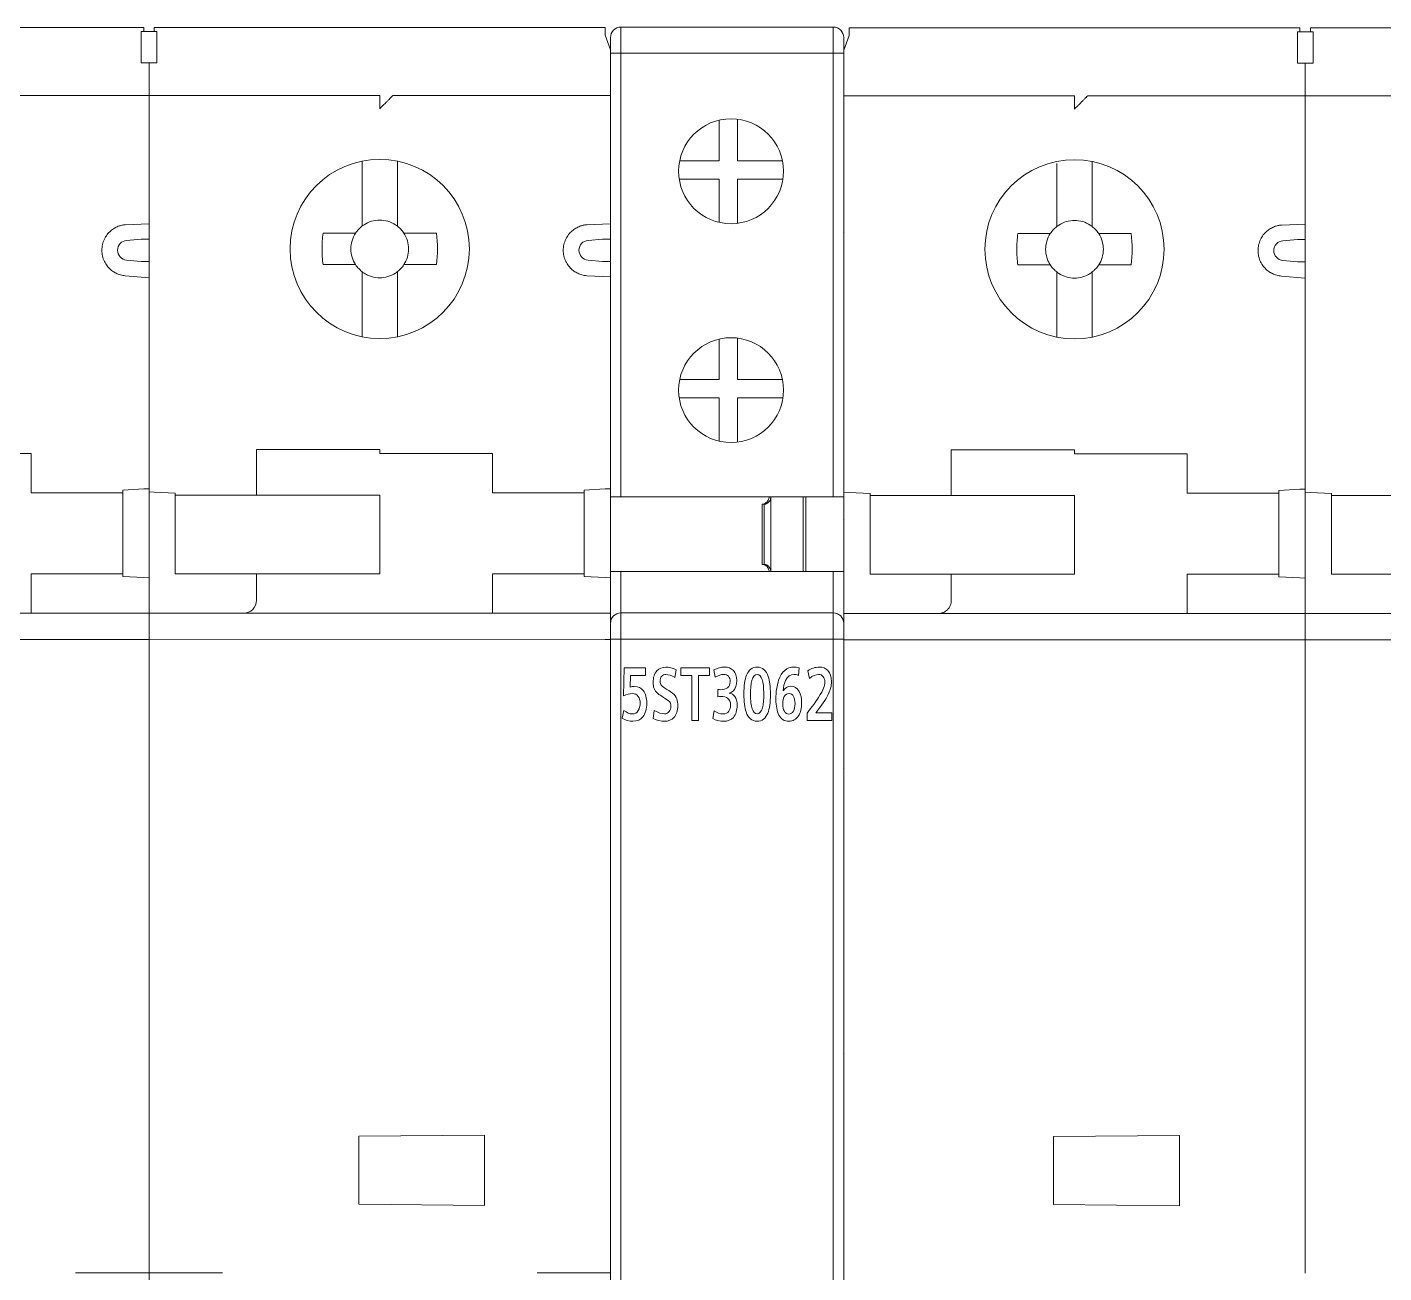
# Model space of a CAD drawing. Header units: millimetres. Extents: x 1359 to 3577, y 1336 to 3557.
# Drawn here: x 1918.4 to 1970.2, y 2964.8 to 3012.3 of the extents above; entities that cross this region are included whole.
import ezdxf

# ---------------------------------------------------------------- set-up
doc = ezdxf.new("R2010")
doc.units = ezdxf.units.MM
doc.layers.add('000-PI-Oprema', color=30, linetype='Continuous', lineweight=5)

msp = doc.modelspace()

# ---------------------------------------------------------------- linework, layer by layer
at = {"layer": '000-PI-Oprema', "color": 0, "lineweight": 0}
for p, q in [((1918.091, 3012.319), (1922.871, 3012.319)), ((1922.771, 3012.169), (1922.871, 3012.169)), ((1922.871, 3012.169), (1923.271, 3012.169)), ((1923.271, 3012.319), (1928.071, 3012.319)), ((1923.271, 3012.169), (1923.371, 3012.169)), ((1928.071, 3012.319), (1935.691, 3012.319)), ((1935.691, 3012.319), (1940.471, 3012.319)), ((1940.671, 3011.469), (1940.471, 3012.019)), ((1949.771, 3012.006), (1949.571, 3011.456)), ((1949.771, 3012.306), (1954.571, 3012.306)), ((1954.571, 3012.306), (1962.191, 3012.306)), ((1962.191, 3012.306), (1966.971, 3012.306)), ((1966.871, 3012.156), (1966.971, 3012.156)), ((1966.971, 3012.156), (1967.371, 3012.156)), ((1967.371, 3012.306), (1972.171, 3012.306)), ((1967.371, 3012.156), (1967.471, 3012.156)), ((1940.671, 3011.469), (1940.671, 3008.869)), ((1949.571, 3011.456), (1949.571, 3008.856)), ((1922.771, 3010.969), (1922.771, 3011.269)), ((1923.371, 3010.969), (1922.771, 3010.969)), ((1923.071, 3010.969), (1923.071, 3005.149)), ((1923.371, 3010.969), (1923.371, 3011.269)), ((1966.871, 3010.956), (1966.871, 3011.256)), ((1967.471, 3010.956), (1966.871, 3010.956)), ((1967.171, 3010.956), (1967.171, 3005.136)), ((1967.471, 3010.956), (1967.471, 3011.256)), ((1914.771, 3009.719), (1922.871, 3009.719)), ((1922.871, 3009.719), (1931.871, 3009.719)), ((1932.371, 3009.719), (1940.671, 3009.719)), ((1958.371, 3009.706), (1949.571, 3009.706)), ((1958.871, 3009.706), (1966.971, 3009.706)), ((1966.971, 3009.706), (1975.971, 3009.706)), ((1940.671, 3008.869), (1940.671, 3005.149)), ((1949.571, 3008.856), (1949.571, 2994.585)), ((1931.196, 3007.22), (1931.196, 3007.145)), ((1932.546, 3007.145), (1932.546, 3007.22)), ((1959.046, 3007.132), (1959.046, 3007.207)), ((1931.196, 3007.145), (1931.196, 3005.025)), ((1932.546, 3005.025), (1932.546, 3007.145)), ((1957.696, 3007.132), (1957.696, 3005.013)), ((1959.046, 3005.013), (1959.046, 3007.132)), ((1923.071, 3002.489), (1923.071, 3005.149)), ((1967.171, 3002.476), (1967.171, 3005.136)), ((1923.071, 3004.832), (1922.165, 3004.794)), ((1931.196, 3004.737), (1931.196, 3005.025)), ((1932.546, 3004.737), (1932.546, 3005.025)), ((1940.671, 3004.832), (1939.765, 3004.794)), ((1957.696, 3004.725), (1957.696, 3005.013)), ((1959.046, 3004.725), (1959.046, 3005.013)), ((1967.171, 3004.819), (1966.265, 3004.781)), ((1922.771, 3004.245), (1922.217, 3004.196)), ((1929.707, 3004.469), (1930.565, 3004.469)), ((1933.177, 3004.469), (1934.035, 3004.469)), ((1940.371, 3004.245), (1939.817, 3004.196)), ((1940.671, 3004.245), (1940.671, 3003.393)), ((1949.571, 3004.506), (1949.566, 3004.493)), ((1956.207, 3004.456), (1957.065, 3004.456)), ((1959.677, 3004.456), (1960.535, 3004.456)), ((1966.871, 3004.232), (1966.317, 3004.184)), ((1922.771, 3003.393), (1922.217, 3003.442)), ((1929.707, 3003.269), (1930.565, 3003.269)), ((1934.035, 3003.269), (1933.177, 3003.269)), ((1940.371, 3003.393), (1939.817, 3003.442)), ((1956.207, 3003.256), (1957.065, 3003.256)), ((1960.535, 3003.256), (1959.677, 3003.256)), ((1966.871, 3003.38), (1966.317, 3003.429)), ((1922.165, 3002.844), (1923.071, 3002.765)), ((1931.196, 3002.713), (1931.196, 3003)), ((1931.196, 3002.713), (1931.196, 3000.593)), ((1932.546, 3002.713), (1932.546, 3003)), ((1932.546, 3000.593), (1932.546, 3002.713)), ((1939.765, 3002.844), (1940.671, 3002.806)), ((1957.696, 3002.7), (1957.696, 3002.988)), ((1957.696, 3002.7), (1957.696, 3000.58)), ((1959.046, 3002.7), (1959.046, 3002.988)), ((1959.046, 3000.58), (1959.046, 3002.7)), ((1966.265, 3002.831), (1967.171, 3002.752)), ((1923.071, 3002.489), (1923.071, 2994.721)), ((1940.671, 3002.489), (1940.671, 2994.721)), ((1967.171, 3002.476), (1967.171, 2994.709)), ((1931.196, 3000.593), (1931.196, 3000.518)), ((1932.546, 3000.518), (1932.546, 3000.593)), ((1957.696, 3000.58), (1957.696, 3000.506)), ((1959.046, 3000.506), (1959.046, 3000.58)), ((1949.571, 2998.556), (1949.566, 2998.561)), ((1940.676, 2998.369), (1940.671, 2998.369)), ((1914.271, 2996.069), (1918.571, 2996.069)), ((1918.571, 2996.069), (1918.571, 2994.569)), ((1931.871, 2996.219), (1927.171, 2996.219)), ((1927.171, 2994.469), (1927.171, 2996.219)), ((1931.871, 2996.069), (1931.871, 2996.219)), ((1936.171, 2996.069), (1931.871, 2996.069)), ((1936.171, 2994.569), (1936.171, 2996.069)), ((1953.671, 2996.206), (1958.371, 2996.206)), ((1953.671, 2994.456), (1953.671, 2996.206)), ((1958.371, 2996.206), (1958.371, 2996.056)), ((1958.371, 2996.056), (1962.671, 2996.056)), ((1962.671, 2996.056), (1962.671, 2994.556)), ((1918.971, 2994.569), (1918.571, 2994.569)), ((1918.971, 2994.569), (1922.071, 2994.569)), ((1922.071, 2994.669), (1922.871, 2994.711)), ((1922.071, 2994.569), (1922.071, 2994.669)), ((1922.071, 2991.469), (1922.071, 2994.569)), ((1922.871, 2994.711), (1923.071, 2994.721)), ((1923.071, 2994.721), (1923.071, 2994.598)), ((1923.071, 2994.598), (1923.271, 2994.587)), ((1923.071, 2994.569), (1923.071, 2994.598)), ((1923.071, 2994.569), (1923.071, 2991.317)), ((1923.271, 2994.587), (1924.071, 2994.545)), ((1924.071, 2994.545), (1924.071, 2994.469)), ((1924.071, 2994.469), (1927.171, 2994.469)), ((1924.071, 2994.469), (1924.071, 2991.469)), ((1927.171, 2994.469), (1927.571, 2994.469)), ((1927.571, 2994.469), (1931.871, 2994.469)), ((1931.871, 2994.469), (1931.871, 2991.469)), ((1936.571, 2994.569), (1936.171, 2994.569)), ((1939.671, 2994.569), (1936.571, 2994.569)), ((1940.471, 2994.711), (1939.671, 2994.669)), ((1939.671, 2994.569), (1939.671, 2994.669)), ((1939.671, 2991.469), (1939.671, 2994.569)), ((1940.671, 2994.721), (1940.471, 2994.711)), ((1940.671, 2994.721), (1940.671, 2991.317)), ((1949.771, 2994.574), (1949.571, 2994.585)), ((1949.571, 2990.38), (1949.571, 2994.556)), ((1949.771, 2994.574), (1950.571, 2994.532)), ((1950.571, 2994.532), (1950.571, 2994.456)), ((1950.571, 2994.456), (1953.671, 2994.456)), ((1950.571, 2994.456), (1950.571, 2991.456)), ((1953.671, 2994.456), (1954.071, 2994.456)), ((1954.071, 2994.456), (1958.371, 2994.456)), ((1958.371, 2994.456), (1958.371, 2991.456)), ((1963.071, 2994.556), (1962.671, 2994.556)), ((1963.071, 2994.556), (1966.171, 2994.556)), ((1966.171, 2994.656), (1966.971, 2994.698)), ((1966.171, 2994.556), (1966.171, 2994.656)), ((1966.171, 2991.456), (1966.171, 2994.556)), ((1966.971, 2994.698), (1967.171, 2994.709)), ((1967.171, 2994.709), (1967.171, 2994.585)), ((1967.171, 2994.585), (1967.371, 2994.574)), ((1967.171, 2994.556), (1967.171, 2994.585)), ((1967.171, 2994.556), (1967.171, 2991.304)), ((1967.371, 2994.574), (1968.171, 2994.532)), ((1968.171, 2994.532), (1968.171, 2994.456)), ((1968.171, 2994.456), (1971.271, 2994.456)), ((1968.171, 2994.456), (1968.171, 2991.456)), ((1940.671, 2993.769), (1940.676, 2993.769)), ((1949.566, 2993.551), (1949.571, 2993.556)), ((1918.571, 2991.469), (1918.971, 2991.469)), ((1918.571, 2989.969), (1918.571, 2991.469)), ((1922.071, 2991.469), (1918.971, 2991.469)), ((1922.071, 2991.369), (1922.071, 2991.469)), ((1922.071, 2991.369), (1922.871, 2991.327)), ((1922.871, 2991.327), (1923.071, 2991.317)), ((1923.071, 2990.393), (1923.071, 2991.317)), ((1927.171, 2991.469), (1924.071, 2991.469)), ((1927.171, 2991.469), (1927.571, 2991.469)), ((1927.171, 2991.469), (1927.171, 2990.469)), ((1931.871, 2991.469), (1927.571, 2991.469)), ((1936.171, 2991.469), (1936.571, 2991.469)), ((1936.171, 2991.469), (1936.171, 2989.969)), ((1939.671, 2991.469), (1936.571, 2991.469)), ((1939.671, 2991.369), (1939.671, 2991.469)), ((1940.471, 2991.327), (1939.671, 2991.369)), ((1940.471, 2991.327), (1940.671, 2991.317)), ((1940.671, 2991.317), (1940.671, 2989.119)), ((1950.571, 2991.456), (1953.671, 2991.456)), ((1954.071, 2991.456), (1953.671, 2991.456)), ((1953.671, 2991.456), (1953.671, 2990.456)), ((1958.371, 2991.456), (1954.071, 2991.456)), ((1962.671, 2991.456), (1963.071, 2991.456)), ((1962.671, 2989.956), (1962.671, 2991.456)), ((1966.171, 2991.456), (1963.071, 2991.456)), ((1966.171, 2991.356), (1966.171, 2991.456)), ((1966.171, 2991.356), (1966.971, 2991.314)), ((1966.971, 2991.314), (1967.171, 2991.304)), ((1967.171, 2990.38), (1967.171, 2991.304)), ((1971.271, 2991.456), (1968.171, 2991.456)), ((1923.071, 2990.393), (1923.071, 2989.119)), ((1949.571, 2989.106), (1949.571, 2990.38)), ((1967.171, 2990.38), (1967.171, 2989.106)), ((1905.471, 2989.969), (1923.071, 2989.969)), ((1940.671, 2989.969), (1923.071, 2989.969)), ((1949.571, 2989.956), (1967.171, 2989.956)), ((1984.771, 2989.956), (1967.171, 2989.956)), ((1923.071, 2989.119), (1923.071, 2988.969)), ((1940.671, 2989.119), (1940.671, 2964.952)), ((1949.571, 2964.789), (1949.571, 2989.106)), ((1967.171, 2989.106), (1967.171, 2988.956)), ((1922.871, 2988.969), (1905.471, 2988.969)), ((1923.071, 2988.969), (1922.871, 2988.969)), ((1940.471, 2988.969), (1923.071, 2988.974)), ((1923.071, 2988.969), (1923.071, 2964.802)), ((1940.471, 2988.969), (1940.671, 2988.969)), ((1966.971, 2988.956), (1949.571, 2988.956)), ((1967.171, 2988.956), (1966.971, 2988.956)), ((1984.571, 2988.956), (1967.171, 2988.961)), ((1967.171, 2988.956), (1967.171, 2964.789)), ((1940.671, 2984.269), (1940.676, 2984.269)), ((1949.566, 2984.051), (1949.571, 2984.056)), ((1949.571, 2982.506), (1949.566, 2982.506)), ((1940.676, 2981.924), (1940.671, 2981.919)), ((1949.571, 2981.906), (1949.566, 2981.911)), ((1949.571, 2974.804), (1949.569, 2974.809)), ((1940.671, 2974.519), (1940.676, 2974.514)), ((1940.671, 2973.269), (1940.676, 2973.283)), ((1949.566, 2973.17), (1949.571, 2973.156)), ((1931.071, 2970.019), (1935.871, 2970.061)), ((1931.071, 2967.419), (1931.071, 2970.019)), ((1935.871, 2970.061), (1935.871, 2967.377)), ((1957.571, 2970.006), (1962.371, 2970.048)), ((1957.571, 2967.406), (1957.571, 2970.006)), ((1962.371, 2970.048), (1962.371, 2967.364)), ((1935.871, 2967.377), (1931.071, 2967.419)), ((1962.371, 2967.364), (1957.571, 2967.406)), ((1920.271, 2964.802), (1922.871, 2964.802)), ((1923.071, 2964.802), (1922.871, 2964.802)), ((1923.071, 2964.802), (1923.071, 2963.56)), ((1923.271, 2964.802), (1923.071, 2964.802)), ((1923.271, 2964.802), (1925.871, 2964.802)), ((1937.871, 2964.802), (1940.471, 2964.802)), ((1940.471, 2964.802), (1940.671, 2964.802))]:
    msp.add_line(p, q, dxfattribs=at)
at = {"layer": '000-PI-Oprema', "color": 0, "linetype": 'ByBlock', "lineweight": 0}
for p, q in [((1940.671, 3011.332), (1940.671, 3011.932)), ((1941.071, 3012.332), (1949.171, 3012.332)), ((1941.071, 3011.332), (1941.071, 3012.332)), ((1949.171, 3011.332), (1949.171, 3012.332)), ((1949.571, 3011.932), (1949.571, 3011.332)), ((1940.671, 2994.407), (1940.671, 3011.332)), ((1941.071, 3011.332), (1940.671, 3011.332)), ((1941.071, 2994.407), (1941.071, 3011.332)), ((1941.071, 3011.332), (1949.171, 3011.332)), ((1949.171, 2994.407), (1949.171, 3011.332)), ((1949.571, 3011.332), (1949.171, 3011.332)), ((1949.571, 3011.332), (1949.571, 2994.407)), ((1944.82, 3008.78), (1944.82, 3007.232)), ((1945.52, 3008.816), (1945.52, 3007.232)), ((1943.312, 3007.232), (1944.82, 3007.232)), ((1945.52, 3007.232), (1947.231, 3007.232)), ((1943.294, 3006.532), (1944.82, 3006.532)), ((1944.82, 3006.532), (1944.82, 3004.883)), ((1945.52, 3004.847), (1945.52, 3006.532)), ((1947.249, 3006.532), (1945.52, 3006.532)), ((1945.52, 3000.466), (1945.52, 2998.882)), ((1944.82, 3000.43), (1944.82, 2998.882)), ((1943.312, 2998.882), (1944.82, 2998.882)), ((1945.52, 2998.882), (1947.231, 2998.882)), ((1944.82, 2998.182), (1943.294, 2998.182)), ((1944.82, 2998.182), (1944.82, 2996.533)), ((1947.249, 2998.182), (1945.52, 2998.182)), ((1945.52, 2996.497), (1945.52, 2998.182)), ((1941.071, 2994.407), (1940.671, 2994.407)), ((1940.671, 2994.132), (1940.671, 2994.407)), ((1949.171, 2994.407), (1941.071, 2994.407)), ((1946.794, 2994.407), (1946.794, 2991.557)), ((1948.016, 2991.557), (1948.016, 2994.407)), ((1948.121, 2994.407), (1948.121, 2991.557)), ((1949.571, 2994.407), (1949.171, 2994.407)), ((1949.571, 2994.407), (1949.571, 2991.557)), ((1940.671, 2991.557), (1940.671, 2994.132)), ((1946.461, 2991.832), (1946.461, 2994.132)), ((1946.461, 2994.132), (1946.532, 2994.132)), ((1946.532, 2991.832), (1946.532, 2994.132)), ((1946.547, 2994.132), (1946.532, 2994.132)), ((1946.532, 2991.832), (1946.461, 2991.832)), ((1946.547, 2991.832), (1946.532, 2991.832)), ((1940.671, 2989.582), (1940.671, 2991.557)), ((1940.671, 2991.557), (1941.071, 2991.557)), ((1949.171, 2991.557), (1941.071, 2991.557)), ((1941.071, 2991.557), (1941.071, 2989.982)), ((1949.171, 2991.557), (1949.571, 2991.557)), ((1949.171, 2989.982), (1949.171, 2991.557)), ((1949.571, 2991.557), (1949.571, 2989.582)), ((1949.171, 2989.982), (1941.071, 2989.982)), ((1941.071, 2988.982), (1941.071, 2989.982)), ((1949.171, 2988.982), (1949.171, 2989.982)), ((1940.671, 2988.982), (1940.671, 2989.582)), ((1949.571, 2989.582), (1949.571, 2988.982)), ((1940.671, 2962.371), (1940.671, 2988.982)), ((1941.071, 2988.982), (1940.671, 2988.982)), ((1941.071, 2962.625), (1941.071, 2988.982)), ((1949.171, 2988.982), (1941.071, 2988.982)), ((1949.571, 2988.982), (1949.171, 2988.982)), ((1949.171, 2962.625), (1949.171, 2988.982)), ((1949.571, 2988.982), (1949.571, 2962.371)), ((1949.571, 2988.982), (1949.571, 2962.371)), ((1941.17, 2986.823), (1941.193, 2987.882)), ((1941.193, 2987.882), (1942.004, 2987.882)), ((1941.435, 2987.599), (1941.423, 2987.153)), ((1942.004, 2987.599), (1941.435, 2987.599)), ((1942.004, 2987.882), (1942.004, 2987.599)), ((1943.181, 2987.814), (1943.131, 2987.516)), ((1943.36, 2987.599), (1943.36, 2987.882)), ((1943.36, 2987.882), (1944.453, 2987.882)), ((1943.778, 2987.599), (1943.36, 2987.599)), ((1943.778, 2985.882), (1943.778, 2987.599)), ((1944.453, 2987.599), (1944.029, 2987.599)), ((1944.029, 2987.599), (1944.029, 2985.882)), ((1944.453, 2987.882), (1944.453, 2987.599)), ((1944.663, 2987.525), (1944.614, 2987.807)), ((1947.864, 2987.892), (1947.844, 2987.598)), ((1948.258, 2987.484), (1948.197, 2987.775)), ((1944.765, 2986.786), (1944.765, 2987.059)), ((1941.112, 2985.972), (1941.181, 2986.26)), ((1942.303, 2985.952), (1942.339, 2986.257)), ((1944.571, 2985.954), (1944.623, 2986.24)), ((1948.172, 2985.882), (1948.172, 2986.16)), ((1948.504, 2986.164), (1949.112, 2986.164)), ((1949.112, 2986.164), (1949.112, 2985.882)), ((1944.029, 2985.882), (1943.778, 2985.882)), ((1949.112, 2985.882), (1948.172, 2985.882))]:
    msp.add_line(p, q, dxfattribs=at)
for centre in [(1945.271, 3006.832), (1945.271, 2998.482)]:
    msp.add_circle(centre, 2, dxfattribs=at)
at = {"layer": '000-PI-Oprema', "color": 0, "lineweight": 0}
for centre in [(1931.871, 3003.869), (1958.371, 3003.856)]:
    msp.add_circle(centre, 3.418, dxfattribs=at)
at = {"layer": '000-PI-Oprema', "color": 0, "linetype": 'ByBlock', "lineweight": 0}
for centre, start, end in [((1941.071, 3011.932), 90, 180), ((1949.171, 3011.932), 0, 90), ((1941.071, 2989.582), 90, 180), ((1949.171, 2989.582), 0, 90)]:
    msp.add_arc(centre, 0.4, start, end, dxfattribs=at)
at = {"layer": '000-PI-Oprema', "color": 0, "lineweight": 0}
for centre, radius, start, end in [((1931.871, 3003.869), 1.1, 136.9319, 146.9443), ((1931.871, 3003.869), 1.1, 135, 136.9319), ((1931.871, 3003.869), 1.1, 123.0557, 133.0681), ((1931.871, 3003.869), 1.1, 46.9319, 56.9443), ((1931.871, 3003.869), 1.1, 45, 46.9319), ((1931.871, 3003.869), 1.1, 43.0681, 45), ((1931.871, 3003.869), 1.1, 33.0557, 43.0681), ((1958.371, 3003.856), 1.1, 136.9319, 146.9443), ((1958.371, 3003.856), 1.1, 135, 136.9319), ((1958.371, 3003.856), 1.1, 123.0557, 133.0681), ((1958.371, 3003.856), 1.1, 46.9319, 56.9443), ((1958.371, 3003.856), 1.1, 45, 46.9319), ((1958.371, 3003.856), 1.1, 43.0681, 45), ((1958.371, 3003.856), 1.1, 33.0557, 43.0681), ((1931.871, 3003.869), 1.1, 213.0557, 223.0681), ((1931.871, 3003.869), 1.1, 226.9319, 236.9443), ((1931.871, 3003.869), 1.1, 303.0557, 313.0681), ((1931.871, 3003.869), 1.1, 313.0681, 315), ((1931.871, 3003.869), 1.1, 315, 316.9319), ((1931.871, 3003.869), 1.1, 316.9319, 326.9443), ((1958.371, 3003.856), 1.1, 213.0557, 223.0681), ((1958.371, 3003.856), 1.1, 226.9319, 236.9443), ((1958.371, 3003.856), 1.1, 303.0557, 313.0681), ((1958.371, 3003.856), 1.1, 313.0681, 315), ((1958.371, 3003.856), 1.1, 315, 316.9319), ((1958.371, 3003.856), 1.1, 316.9319, 326.9443), ((1926.671, 2990.469), 0.5, 270, 0)]:
    msp.add_arc(centre, radius, start, end, dxfattribs=at)
for points, knots in [([(1922.771, 3012.169), (1922.771, 3012.15), (1922.771, 3012.095), (1922.771, 3011.981), (1922.771, 3011.822), (1922.771, 3011.644), (1922.771, 3011.458), (1922.771, 3011.332), (1922.771, 3011.269)], [0.287427, 0.287427, 0.287427, 0.287427, 0.3699948, 0.5001298, 0.629921, 0.7600558, 0.879771, 1, 1, 1, 1]), ([(1922.871, 3012.169), (1922.871, 3012.17), (1922.871, 3012.226), (1922.871, 3012.293), (1922.871, 3012.31), (1922.871, 3012.319)], [0, 0, 0, 0, 0.010834, 0.505413, 1, 1, 1, 1]), ([(1923.271, 3012.319), (1923.271, 3012.31), (1923.271, 3012.293), (1923.271, 3012.226), (1923.271, 3012.17), (1923.271, 3012.169)], [0, 0, 0, 0, 0.494587, 0.989166, 1, 1, 1, 1]), ([(1923.371, 3012.169), (1923.371, 3012.12), (1923.371, 3012.055), (1923.371, 3011.791), (1923.371, 3011.531), (1923.371, 3011.269)], [0.2858647, 0.2858647, 0.2858647, 0.2858647, 0.5, 0.5, 1, 1, 1, 1]), ([(1940.471, 3012.019), (1940.471, 3012.076), (1940.471, 3012.128), (1940.471, 3012.265), (1940.471, 3012.319), (1940.471, 3012.319)], [0.262243, 0.262243, 0.262243, 0.262243, 0.5, 0.5, 1, 1, 1, 1]), ([(1949.771, 3012.006), (1949.771, 3012.032), (1949.771, 3012.087), (1949.771, 3012.162), (1949.771, 3012.227), (1949.771, 3012.273), (1949.771, 3012.301), (1949.771, 3012.304), (1949.771, 3012.306)], [0.2613825, 0.2613825, 0.2613825, 0.2613825, 0.3685854, 0.5000663, 0.6285535, 0.7600358, 0.8779631, 1, 1, 1, 1]), ([(1966.871, 3012.156), (1966.871, 3012.137), (1966.871, 3012.083), (1966.871, 3011.968), (1966.871, 3011.809), (1966.871, 3011.632), (1966.871, 3011.445), (1966.871, 3011.319), (1966.871, 3011.256)], [0.287427, 0.287427, 0.287427, 0.287427, 0.3699948, 0.5001298, 0.629921, 0.7600558, 0.879771, 1, 1, 1, 1]), ([(1966.971, 3012.156), (1966.971, 3012.157), (1966.971, 3012.213), (1966.971, 3012.281), (1966.971, 3012.298), (1966.971, 3012.306)], [0, 0, 0, 0, 0.010834, 0.505413, 1, 1, 1, 1]), ([(1967.371, 3012.306), (1967.371, 3012.298), (1967.371, 3012.281), (1967.371, 3012.213), (1967.371, 3012.157), (1967.371, 3012.156)], [0, 0, 0, 0, 0.494587, 0.989166, 1, 1, 1, 1]), ([(1967.471, 3012.156), (1967.471, 3012.108), (1967.471, 3012.043), (1967.471, 3011.778), (1967.471, 3011.518), (1967.471, 3011.256)], [0.2858647, 0.2858647, 0.2858647, 0.2858647, 0.5, 0.5, 1, 1, 1, 1]), ([(1931.871, 3009.219), (1931.871, 3009.35), (1931.871, 3009.48), (1931.871, 3009.665), (1931.871, 3009.719), (1931.871, 3009.719)], [0, 0, 0, 0, 0.5, 0.5, 1, 1, 1, 1]), ([(1931.871, 3009.219), (1931.893, 3009.241), (1931.936, 3009.284), (1932.001, 3009.348), (1932.072, 3009.42), (1932.149, 3009.496), (1932.225, 3009.572), (1932.288, 3009.636), (1932.335, 3009.682), (1932.366, 3009.713), (1932.369, 3009.717), (1932.371, 3009.719)], [0, 0, 0, 0, 0.097283, 0.192791, 0.287384, 0.42418, 0.554334, 0.675821, 0.789691, 0.896334, 1, 1, 1, 1]), ([(1958.371, 3009.706), (1958.371, 3009.705), (1958.371, 3009.704), (1958.371, 3009.691), (1958.371, 3009.669), (1958.371, 3009.627), (1958.371, 3009.563), (1958.371, 3009.483), (1958.371, 3009.395), (1958.371, 3009.301), (1958.371, 3009.238), (1958.371, 3009.206)], [0, 0, 0, 0, 0.080758, 0.160392, 0.240099, 0.368585, 0.500066, 0.628554, 0.760036, 0.877963, 1, 1, 1, 1]), ([(1958.871, 3009.706), (1958.871, 3009.706), (1958.869, 3009.705), (1958.86, 3009.695), (1958.845, 3009.681), (1958.824, 3009.659), (1958.797, 3009.632), (1958.764, 3009.599), (1958.717, 3009.552), (1958.65, 3009.485), (1958.569, 3009.403), (1958.474, 3009.309), (1958.409, 3009.244), (1958.371, 3009.206)], [0, 0, 0, 0, 0.056117, 0.113833, 0.173777, 0.236509, 0.302522, 0.372235, 0.446007, 0.56933, 0.712859, 0.83153, 1, 1, 1, 1]), ([(1940.671, 3005.148), (1940.671, 3005.147), (1940.671, 3005.146), (1940.671, 3005.132), (1940.671, 3005.111), (1940.671, 3005.071), (1940.671, 3005.002), (1940.671, 3004.889), (1940.671, 3004.751), (1940.671, 3004.593), (1940.671, 3004.423), (1940.671, 3004.304), (1940.671, 3004.245)], [0, 0, 0, 0, 0.062572, 0.124512, 0.186422, 0.248903, 0.373491, 0.498598, 0.623567, 0.749199, 0.874318, 1, 1, 1, 1]), ([(1922.165, 3002.844), (1922.134, 3002.847), (1922.074, 3002.854), (1921.985, 3002.875), (1921.874, 3002.912), (1921.745, 3002.975), (1921.6, 3003.08), (1921.468, 3003.218), (1921.359, 3003.396), (1921.287, 3003.598), (1921.263, 3003.819), (1921.287, 3004.039), (1921.359, 3004.242), (1921.468, 3004.419), (1921.599, 3004.558), (1921.745, 3004.663), (1921.888, 3004.732), (1922.029, 3004.777), (1922.119, 3004.788), (1922.165, 3004.794)], [0, 0, 0, 0, 0.031513, 0.062833, 0.094232, 0.152293, 0.210532, 0.279327, 0.348301, 0.424071, 0.50002, 0.57579, 0.651739, 0.720534, 0.789508, 0.84757, 0.905809, 0.95275, 1, 1, 1, 1]), ([(1932.471, 3004.791), (1932.294, 3004.906), (1932.083, 3004.969), (1931.66, 3004.969), (1931.449, 3004.906), (1931.271, 3004.791)], [0, 0, 0, 0, 0.5, 0.5, 1, 1, 1, 1]), ([(1939.765, 3002.844), (1939.734, 3002.847), (1939.674, 3002.854), (1939.585, 3002.875), (1939.474, 3002.912), (1939.345, 3002.975), (1939.2, 3003.08), (1939.068, 3003.218), (1938.959, 3003.396), (1938.887, 3003.598), (1938.863, 3003.819), (1938.887, 3004.039), (1938.959, 3004.242), (1939.068, 3004.419), (1939.199, 3004.558), (1939.345, 3004.663), (1939.488, 3004.732), (1939.629, 3004.777), (1939.719, 3004.788), (1939.765, 3004.794)], [0, 0, 0, 0, 0.031513, 0.062833, 0.094232, 0.152293, 0.210532, 0.279327, 0.348301, 0.424071, 0.50002, 0.57579, 0.651739, 0.720534, 0.789508, 0.84757, 0.905809, 0.95275, 1, 1, 1, 1]), ([(1958.971, 3004.778), (1958.794, 3004.894), (1958.583, 3004.956), (1958.16, 3004.956), (1957.949, 3004.894), (1957.771, 3004.778)], [0, 0, 0, 0, 0.5, 0.5, 1, 1, 1, 1]), ([(1966.265, 3002.831), (1966.234, 3002.835), (1966.174, 3002.842), (1966.085, 3002.863), (1965.974, 3002.899), (1965.845, 3002.962), (1965.7, 3003.067), (1965.568, 3003.206), (1965.459, 3003.383), (1965.387, 3003.586), (1965.363, 3003.806), (1965.387, 3004.027), (1965.459, 3004.229), (1965.568, 3004.407), (1965.699, 3004.545), (1965.845, 3004.651), (1965.988, 3004.719), (1966.129, 3004.764), (1966.219, 3004.775), (1966.265, 3004.781)], [0, 0, 0, 0, 0.031513, 0.062833, 0.094232, 0.152293, 0.210532, 0.279327, 0.348301, 0.424071, 0.50002, 0.57579, 0.651739, 0.720534, 0.789508, 0.84757, 0.905809, 0.95275, 1, 1, 1, 1]), ([(1922.217, 3003.442), (1922.124, 3003.45), (1922.034, 3003.494), (1921.908, 3003.632), (1921.871, 3003.725), (1921.871, 3003.913), (1921.908, 3004.006), (1922.034, 3004.144), (1922.124, 3004.188), (1922.217, 3004.196)], [0, 0, 0, 0, 0.25, 0.25, 0.5, 0.5, 0.75, 0.75, 1, 1, 1, 1]), ([(1923.071, 3004.245), (1923.071, 3004.245), (1923.039, 3004.245), (1922.928, 3004.245), (1922.85, 3004.245), (1922.771, 3004.245)], [0, 0, 0, 0, 0.5, 0.5, 1, 1, 1, 1]), ([(1929.707, 3004.469), (1929.683, 3004.27), (1929.659, 3003.869), (1929.683, 3003.468), (1929.708, 3003.269), (1929.707, 3003.269)], [0, 0, 0, 0, 0.5, 1, 1.000008, 1.000008, 1.000008, 1.000008]), ([(1933.177, 3004.469), (1933.11, 3004.469), (1932.985, 3004.469), (1932.854, 3004.469), (1932.793, 3004.469)], [0, 0, 0, 0, 0.54278, 1, 1, 1, 1]), ([(1939.817, 3003.442), (1939.724, 3003.45), (1939.634, 3003.494), (1939.508, 3003.632), (1939.471, 3003.725), (1939.471, 3003.913), (1939.508, 3004.006), (1939.634, 3004.144), (1939.724, 3004.188), (1939.817, 3004.196)], [0, 0, 0, 0, 0.25, 0.25, 0.5, 0.5, 0.75, 0.75, 1, 1, 1, 1]), ([(1940.671, 3004.245), (1940.671, 3004.245), (1940.639, 3004.245), (1940.528, 3004.245), (1940.45, 3004.245), (1940.371, 3004.245)], [0, 0, 0, 0, 0.5, 0.5, 1, 1, 1, 1]), ([(1956.207, 3004.456), (1956.183, 3004.257), (1956.159, 3003.856), (1956.183, 3003.455), (1956.208, 3003.256), (1956.207, 3003.256)], [-0.000008, -0.000008, -0.000008, -0.000008, 0.499992, 0.999992, 1, 1, 1, 1]), ([(1959.677, 3004.456), (1959.61, 3004.456), (1959.485, 3004.456), (1959.354, 3004.456), (1959.293, 3004.456)], [0, 0, 0, 0, 0.54278, 1, 1, 1, 1]), ([(1966.317, 3003.429), (1966.224, 3003.437), (1966.134, 3003.481), (1966.008, 3003.619), (1965.971, 3003.713), (1965.971, 3003.9), (1966.008, 3003.993), (1966.134, 3004.131), (1966.224, 3004.175), (1966.317, 3004.184)], [0, 0, 0, 0, 0.25, 0.25, 0.5, 0.5, 0.75, 0.75, 1, 1, 1, 1]), ([(1967.171, 3004.232), (1967.171, 3004.232), (1967.139, 3004.232), (1967.028, 3004.232), (1966.95, 3004.232), (1966.871, 3004.232)], [0, 0, 0, 0, 0.5, 0.5, 1, 1, 1, 1]), ([(1930.949, 3003.269), (1930.949, 3003.269), (1930.834, 3003.446), (1930.771, 3003.658), (1930.771, 3003.869)], [0, 0, 0, 0, 0.0000079, 0.5000079, 0.5000079, 0.5000079, 0.5000079]), ([(1957.449, 3003.256), (1957.451, 3003.258), (1957.449, 3003.256), (1957.449, 3003.257), (1957.449, 3003.257), (1957.449, 3003.257), (1957.449, 3003.258), (1957.448, 3003.259), (1957.446, 3003.261), (1957.443, 3003.266), (1957.437, 3003.276), (1957.425, 3003.296), (1957.402, 3003.336), (1957.36, 3003.418), (1957.295, 3003.592), (1957.271, 3003.751), (1957.271, 3003.856)], [0, 0, 0, 0, 0.000244, 0.000244, 0.000488, 0.000977, 0.001953, 0.003906, 0.007813, 0.015625, 0.03125, 0.0625, 0.125, 0.25, 0.5, 1, 1, 1, 1]), ([(1923.071, 3003.393), (1923.071, 3003.393), (1923.042, 3003.393), (1922.925, 3003.393), (1922.842, 3003.393), (1922.771, 3003.393)], [0, 0, 0, 0, 0.5, 0.5, 1, 1, 1, 1]), ([(1930.565, 3003.269), (1930.633, 3003.269), (1930.757, 3003.269), (1930.889, 3003.269), (1930.949, 3003.269)], [0, 0, 0, 0, 0.54278, 1, 1, 1, 1]), ([(1933.177, 3003.269), (1933.11, 3003.269), (1932.986, 3003.269), (1932.854, 3003.269), (1932.793, 3003.269)], [0, 0, 0, 0, 0.540007, 1, 1, 1, 1]), ([(1940.671, 3003.393), (1940.671, 3003.393), (1940.642, 3003.393), (1940.525, 3003.393), (1940.442, 3003.393), (1940.371, 3003.393)], [0, 0, 0, 0, 0.5, 0.5, 1, 1, 1, 1]), ([(1940.671, 3003.393), (1940.671, 3003.363), (1940.671, 3003.304), (1940.671, 3003.216), (1940.671, 3003.13), (1940.671, 3003.019), (1940.671, 3002.887), (1940.671, 3002.75), (1940.671, 3002.636), (1940.671, 3002.553), (1940.671, 3002.5), (1940.671, 3002.493), (1940.671, 3002.49)], [0, 0, 0, 0, 0.06314, 0.125631, 0.188079, 0.251095, 0.376332, 0.501694, 0.62641, 0.751388, 0.875439, 1, 1, 1, 1]), ([(1957.065, 3003.256), (1957.133, 3003.256), (1957.257, 3003.256), (1957.389, 3003.256), (1957.449, 3003.256)], [0, 0, 0, 0, 0.54278, 1, 1, 1, 1]), ([(1959.677, 3003.256), (1959.61, 3003.256), (1959.486, 3003.256), (1959.354, 3003.256), (1959.293, 3003.256)], [0, 0, 0, 0, 0.540007, 1, 1, 1, 1]), ([(1967.171, 3003.38), (1967.171, 3003.38), (1967.142, 3003.38), (1967.025, 3003.38), (1966.942, 3003.38), (1966.871, 3003.38)], [0, 0, 0, 0, 0.5, 0.5, 1, 1, 1, 1]), ([(1931.271, 3002.947), (1931.449, 3002.832), (1931.66, 3002.769), (1932.083, 3002.769), (1932.294, 3002.832), (1932.471, 3002.947)], [0, 0, 0, 0, 0.5, 0.5, 1, 1, 1, 1]), ([(1957.771, 3002.934), (1957.949, 3002.819), (1958.16, 3002.756), (1958.583, 3002.756), (1958.794, 3002.819), (1958.971, 3002.934)], [0, 0, 0, 0, 0.5, 0.5, 1, 1, 1, 1]), ([(1953.171, 2989.956), (1953.192, 2989.957), (1953.229, 2989.958), (1953.282, 2989.968), (1953.325, 2989.98), (1953.382, 2990.001), (1953.45, 2990.037), (1953.527, 2990.1), (1953.589, 2990.176), (1953.636, 2990.265), (1953.666, 2990.36), (1953.669, 2990.425), (1953.671, 2990.456)], [0, 0, 0, 0, 0.090538, 0.168629, 0.234274, 0.28748, 0.430983, 0.554467, 0.680811, 0.79553, 0.900937, 1, 1, 1, 1]), ([(1940.671, 2989.119), (1940.671, 2989.118), (1940.671, 2989.116), (1940.671, 2989.1), (1940.671, 2989.072), (1940.671, 2989.028), (1940.671, 2988.989), (1940.671, 2988.969)], [0, 0, 0, 0, 0.169382, 0.332374, 0.500748, 0.7482, 1, 1, 1, 1]), ([(1923.071, 2989.069), (1923.071, 2989.065), (1923.071, 2989.059), (1923.071, 2988.991), (1923.071, 2988.974)], [0, 0, 0, 0, 0.751055, 1, 1, 1, 1]), ([(1967.171, 2989.056), (1967.171, 2989.052), (1967.171, 2989.046), (1967.171, 2988.978), (1967.171, 2988.961)], [0, 0, 0, 0, 0.751055, 1, 1, 1, 1])]:
    msp.add_open_spline(points, degree=3, knots=knots, dxfattribs=at)
for points in [[(1931.093, 3004.647), (1931.102, 3004.656), (1931.111, 3004.664), (1931.12, 3004.673)], [(1957.593, 3004.634), (1957.602, 3004.643), (1957.611, 3004.651), (1957.62, 3004.66)], [(1930.949, 3004.469), (1930.815, 3004.469), (1930.689, 3004.469), (1930.565, 3004.469)], [(1930.771, 3003.869), (1930.771, 3004.08), (1930.834, 3004.292), (1930.949, 3004.469)], [(1932.971, 3003.869), (1932.971, 3004.08), (1932.909, 3004.292), (1932.793, 3004.469)], [(1934.035, 3003.269), (1934.083, 3003.667), (1934.083, 3004.071), (1934.035, 3004.469)], [(1957.449, 3004.456), (1957.315, 3004.456), (1957.189, 3004.456), (1957.065, 3004.456)], [(1957.271, 3003.856), (1957.271, 3004.068), (1957.334, 3004.279), (1957.449, 3004.456)], [(1959.471, 3003.856), (1959.471, 3004.068), (1959.409, 3004.279), (1959.293, 3004.456)], [(1960.535, 3003.256), (1960.583, 3003.654), (1960.583, 3004.058), (1960.535, 3004.456)], [(1932.793, 3003.269), (1932.909, 3003.446), (1932.971, 3003.657), (1932.971, 3003.869)], [(1959.293, 3003.256), (1959.409, 3003.434), (1959.471, 3003.645), (1959.471, 3003.856)], [(1931.093, 3003.091), (1931.085, 3003.1), (1931.076, 3003.109), (1931.068, 3003.118)], [(1931.12, 3003.065), (1931.111, 3003.074), (1931.102, 3003.082), (1931.093, 3003.091)], [(1957.593, 3003.078), (1957.585, 3003.087), (1957.576, 3003.096), (1957.568, 3003.105)], [(1957.62, 3003.053), (1957.611, 3003.061), (1957.602, 3003.07), (1957.593, 3003.078)]]:
    msp.add_open_spline(points, degree=3, dxfattribs=at)
at = {"layer": '000-PI-Oprema', "color": 0, "linetype": 'ByBlock', "lineweight": 0}
for points, knots in [([(1946.467, 2994.132), (1946.487, 2994.132), (1946.528, 2994.138), (1946.589, 2994.167), (1946.645, 2994.215), (1946.689, 2994.277), (1946.716, 2994.342), (1946.724, 2994.388), (1946.725, 2994.407)], [0, 0, 0, 0, 0.175589, 0.351177, 0.526766, 0.702354, 0.877943, 1, 1, 1, 1]), ([(1946.793, 2994.407), (1946.792, 2994.394), (1946.791, 2994.382), (1946.787, 2994.361), (1946.784, 2994.351), (1946.778, 2994.331), (1946.775, 2994.321), (1946.764, 2994.293), (1946.755, 2994.275), (1946.739, 2994.25), (1946.733, 2994.242), (1946.721, 2994.227), (1946.708, 2994.212), (1946.695, 2994.199), (1946.681, 2994.187), (1946.674, 2994.181), (1946.653, 2994.166), (1946.639, 2994.157), (1946.617, 2994.147), (1946.61, 2994.144), (1946.596, 2994.139), (1946.59, 2994.138), (1946.57, 2994.133), (1946.558, 2994.132), (1946.547, 2994.132)], [0, 0, 0, 0, 0.078296, 0.078296, 0.144132, 0.144132, 0.209968, 0.209968, 0.34164, 0.34164, 0.407476, 0.407476, 0.473312, 0.539148, 0.539148, 0.604984, 0.604984, 0.736656, 0.736656, 0.802492, 0.802492, 0.868328, 0.868328, 1, 1, 1, 1]), ([(1946.725, 2991.557), (1946.724, 2991.576), (1946.716, 2991.621), (1946.689, 2991.687), (1946.645, 2991.749), (1946.589, 2991.796), (1946.528, 2991.825), (1946.487, 2991.832), (1946.467, 2991.832)], [0, 0, 0, 0, 0.122057, 0.297646, 0.473234, 0.648823, 0.824411, 1, 1, 1, 1]), ([(1946.547, 2991.832), (1946.558, 2991.832), (1946.57, 2991.83), (1946.59, 2991.826), (1946.596, 2991.824), (1946.61, 2991.819), (1946.617, 2991.816), (1946.639, 2991.806), (1946.653, 2991.798), (1946.674, 2991.782), (1946.681, 2991.776), (1946.695, 2991.764), (1946.708, 2991.751), (1946.721, 2991.737), (1946.733, 2991.721), (1946.738, 2991.713), (1946.755, 2991.688), (1946.764, 2991.67), (1946.775, 2991.642), (1946.778, 2991.632), (1946.784, 2991.613), (1946.787, 2991.603), (1946.791, 2991.581), (1946.792, 2991.569), (1946.793, 2991.557)], [0, 0, 0, 0, 0.131674, 0.131674, 0.197511, 0.197511, 0.263348, 0.263348, 0.395022, 0.395022, 0.460859, 0.460859, 0.526697, 0.592534, 0.592534, 0.658371, 0.658371, 0.790045, 0.790045, 0.855882, 0.855882, 0.921719, 0.921719, 1, 1, 1, 1]), ([(1942.334, 2987.1), (1942.31, 2987.165), (1942.298, 2987.24), (1942.298, 2987.518), (1942.347, 2987.668), (1942.526, 2987.868), (1942.638, 2987.914), (1942.898, 2987.914), (1943.031, 2987.881), (1943.181, 2987.814)], [0, 0, 0, 0, 0.147499, 0.147499, 0.478915, 0.478915, 0.764253, 0.764253, 1, 1, 1, 1]), ([(1942.625, 2987.564), (1942.582, 2987.517), (1942.561, 2987.455), (1942.561, 2987.314), (1942.579, 2987.26), (1942.615, 2987.216)], [0, 0, 0, 0, 0.539326, 0.539326, 1, 1, 1, 1]), ([(1943.131, 2987.516), (1942.998, 2987.593), (1942.884, 2987.632), (1942.72, 2987.632), (1942.665, 2987.61), (1942.625, 2987.564)], [0, 0, 0, 0, 0.576744, 0.576744, 1, 1, 1, 1]), ([(1944.614, 2987.807), (1944.746, 2987.878), (1944.882, 2987.914), (1945.167, 2987.914), (1945.279, 2987.87), (1945.447, 2987.694), (1945.49, 2987.565), (1945.49, 2987.228), (1945.447, 2987.1), (1945.362, 2987.013)], [0, 0, 0, 0, 0.239001, 0.239001, 0.484461, 0.484461, 0.74061, 0.74061, 1, 1, 1, 1]), ([(1945.173, 2987.563), (1945.131, 2987.611), (1945.07, 2987.635), (1944.899, 2987.635), (1944.79, 2987.598), (1944.663, 2987.525)], [0, 0, 0, 0, 0.463252, 0.463252, 1, 1, 1, 1]), ([(1944.765, 2987.059), (1944.801, 2987.054), (1944.833, 2987.052), (1944.986, 2987.052), (1945.078, 2987.077), (1945.203, 2987.185), (1945.237, 2987.264), (1945.237, 2987.448), (1945.215, 2987.514), (1945.173, 2987.563)], [0, 0, 0, 0, 0.066415, 0.066415, 0.367554, 0.367554, 0.712028, 0.712028, 1, 1, 1, 1]), ([(1945.842, 2986.207), (1945.788, 2986.37), (1945.761, 2986.594), (1945.761, 2987.202), (1945.794, 2987.442), (1945.944, 2987.811), (1946.082, 2987.914), (1946.471, 2987.914), (1946.611, 2987.793), (1946.746, 2987.394), (1946.771, 2987.17), (1946.771, 2986.563), (1946.739, 2986.323), (1946.589, 2985.953), (1946.453, 2985.849), (1946.065, 2985.849), (1945.921, 2985.97), (1945.842, 2986.207)], [0, 0, 0, 0, 0.102607, 0.102607, 0.215344, 0.215344, 0.359602, 0.359602, 0.508449, 0.508449, 0.605424, 0.605424, 0.712738, 0.712738, 0.850747, 0.850747, 1, 1, 1, 1]), ([(1946.469, 2986.359), (1946.502, 2986.478), (1946.518, 2986.651), (1946.518, 2987.136), (1946.499, 2987.32), (1946.418, 2987.567), (1946.352, 2987.632), (1946.171, 2987.632), (1946.104, 2987.555), (1946.031, 2987.287), (1946.015, 2987.114), (1946.015, 2986.628), (1946.034, 2986.443), (1946.116, 2986.197), (1946.181, 2986.131), (1946.36, 2986.131), (1946.428, 2986.209), (1946.469, 2986.359)], [0, 0, 0, 0, 0.111532, 0.111532, 0.232718, 0.232718, 0.368116, 0.368116, 0.509326, 0.509326, 0.615302, 0.615302, 0.730693, 0.730693, 0.859368, 0.859368, 1, 1, 1, 1]), ([(1947.256, 2987.009), (1947.335, 2987.124), (1947.434, 2987.182), (1947.687, 2987.182), (1947.791, 2987.117), (1947.932, 2986.88), (1947.964, 2986.733), (1947.964, 2986.34), (1947.923, 2986.174), (1947.753, 2985.916), (1947.632, 2985.849), (1947.305, 2985.849), (1947.178, 2985.928), (1947.021, 2986.228), (1946.983, 2986.429), (1946.983, 2986.967), (1947.018, 2987.208), (1947.2, 2987.747), (1947.395, 2987.914), (1947.722, 2987.914), (1947.785, 2987.907), (1947.864, 2987.892)], [0, 0, 0, 0, 0.089461, 0.089461, 0.19129, 0.19129, 0.276772, 0.276772, 0.371724, 0.371724, 0.473605, 0.473605, 0.585698, 0.585698, 0.686027, 0.686027, 0.793303, 0.793303, 0.969646, 0.969646, 1, 1, 1, 1]), ([(1947.844, 2987.598), (1947.777, 2987.623), (1947.721, 2987.635), (1947.537, 2987.635), (1947.428, 2987.559), (1947.3, 2987.298), (1947.268, 2987.165), (1947.256, 2987.009)], [0, 0, 0, 0, 0.154498, 0.154498, 0.648893, 0.648893, 1, 1, 1, 1]), ([(1948.172, 2986.16), (1948.362, 2986.403), (1948.507, 2986.601), (1948.707, 2986.908), (1948.773, 2987.027), (1948.833, 2987.191), (1948.848, 2987.268), (1948.848, 2987.428), (1948.826, 2987.497), (1948.784, 2987.549)], [0, 0, 0, 0, 0.241599, 0.241599, 0.48433, 0.48433, 0.720892, 0.720892, 1, 1, 1, 1]), ([(1948.197, 2987.775), (1948.339, 2987.868), (1948.484, 2987.914), (1948.772, 2987.914), (1948.884, 2987.87), (1949.056, 2987.682), (1949.101, 2987.542), (1949.101, 2987.196), (1949.059, 2987.032), (1948.884, 2986.686), (1948.727, 2986.452), (1948.504, 2986.164)], [0, 0, 0, 0, 0.197997, 0.197997, 0.390323, 0.390323, 0.600635, 0.600635, 0.791326, 0.791326, 1, 1, 1, 1]), ([(1948.784, 2987.549), (1948.736, 2987.606), (1948.675, 2987.635), (1948.502, 2987.635), (1948.388, 2987.585), (1948.258, 2987.484)], [0, 0, 0, 0, 0.421978, 0.421978, 1, 1, 1, 1]), ([(1941.423, 2987.153), (1941.476, 2987.167), (1941.528, 2987.174), (1941.73, 2987.174), (1941.847, 2987.12), (1942.014, 2986.897), (1942.056, 2986.738), (1942.056, 2986.319), (1942.007, 2986.148), (1941.821, 2985.907), (1941.693, 2985.849), (1941.377, 2985.849), (1941.238, 2985.89), (1941.112, 2985.972)], [0, 0, 0, 0, 0.060999, 0.060999, 0.245846, 0.245846, 0.438646, 0.438646, 0.644032, 0.644032, 0.829922, 0.829922, 1, 1, 1, 1]), ([(1942.615, 2987.216), (1942.649, 2987.174), (1942.717, 2987.123), (1942.926, 2987.003), (1943, 2986.957), (1943.119, 2986.859), (1943.173, 2986.784), (1943.227, 2986.626), (1943.24, 2986.543), (1943.24, 2986.251), (1943.191, 2986.098), (1943.005, 2985.896), (1942.884, 2985.849), (1942.591, 2985.849), (1942.448, 2985.883), (1942.303, 2985.952)], [0, 0, 0, 0, 0.06591, 0.06591, 0.134283, 0.134283, 0.266631, 0.266631, 0.375393, 0.375393, 0.604525, 0.604525, 0.8097, 0.8097, 1, 1, 1, 1]), ([(1941.181, 2986.26), (1941.295, 2986.172), (1941.402, 2986.129), (1941.604, 2986.129), (1941.679, 2986.172), (1941.779, 2986.333), (1941.803, 2986.427), (1941.803, 2986.648), (1941.779, 2986.734), (1941.681, 2986.869), (1941.603, 2986.905), (1941.405, 2986.905), (1941.296, 2986.878), (1941.17, 2986.823)], [0, 0, 0, 0, 0.183777, 0.183777, 0.364802, 0.364802, 0.526509, 0.526509, 0.682114, 0.682114, 0.849904, 0.849904, 1, 1, 1, 1]), ([(1942.339, 2986.257), (1942.492, 2986.173), (1942.621, 2986.131), (1942.809, 2986.131), (1942.871, 2986.161), (1942.955, 2986.272), (1942.975, 2986.34), (1942.975, 2986.497), (1942.957, 2986.556), (1942.92, 2986.599)], [0, 0, 0, 0, 0.317436, 0.317436, 0.566113, 0.566113, 0.793249, 0.793249, 1, 1, 1, 1]), ([(1942.92, 2986.599), (1942.887, 2986.637), (1942.812, 2986.69), (1942.592, 2986.82), (1942.522, 2986.865), (1942.488, 2986.894)], [0, 0, 0, 0, 0.523034, 0.523034, 1, 1, 1, 1]), ([(1945.196, 2986.923), (1945.291, 2986.903), (1945.363, 2986.862), (1945.474, 2986.714), (1945.505, 2986.599), (1945.505, 2986.26), (1945.456, 2986.108), (1945.27, 2985.898), (1945.145, 2985.848), (1944.838, 2985.848), (1944.701, 2985.883), (1944.571, 2985.954)], [0, 0, 0, 0, 0.141634, 0.141634, 0.328912, 0.328912, 0.577481, 0.577481, 0.802092, 0.802092, 1, 1, 1, 1]), ([(1944.623, 2986.24), (1944.739, 2986.165), (1944.853, 2986.127), (1945.066, 2986.127), (1945.14, 2986.163), (1945.231, 2986.297), (1945.252, 2986.373), (1945.252, 2986.585), (1945.214, 2986.673), (1945.082, 2986.771), (1944.997, 2986.792), (1944.854, 2986.792), (1944.814, 2986.79), (1944.765, 2986.786)], [0, 0, 0, 0, 0.211724, 0.211724, 0.403351, 0.403351, 0.56896, 0.56896, 0.788487, 0.788487, 0.955678, 0.955678, 1, 1, 1, 1]), ([(1947.302, 2986.79), (1947.26, 2986.72), (1947.24, 2986.628), (1947.24, 2986.394), (1947.262, 2986.298), (1947.305, 2986.229)], [0, 0, 0, 0, 0.4819, 0.4819, 1, 1, 1, 1]), ([(1947.305, 2986.229), (1947.349, 2986.158), (1947.407, 2986.123), (1947.549, 2986.123), (1947.606, 2986.16), (1947.691, 2986.306), (1947.711, 2986.401), (1947.711, 2986.636), (1947.693, 2986.727), (1947.614, 2986.869), (1947.556, 2986.907), (1947.408, 2986.907), (1947.348, 2986.867), (1947.302, 2986.79)], [0, 0, 0, 0, 0.167151, 0.167151, 0.337013, 0.337013, 0.499217, 0.499217, 0.654961, 0.654961, 0.829259, 0.829259, 1, 1, 1, 1])]:
    msp.add_open_spline(points, degree=3, knots=knots, dxfattribs=at)
for points in [[(1942.488, 2986.894), (1942.414, 2986.953), (1942.363, 2987.022), (1942.334, 2987.1)], [(1945.362, 2987.013), (1945.322, 2986.971), (1945.266, 2986.941), (1945.196, 2986.923)]]:
    msp.add_open_spline(points, degree=3, dxfattribs=at)

doc.saveas('drawing.dxf')
